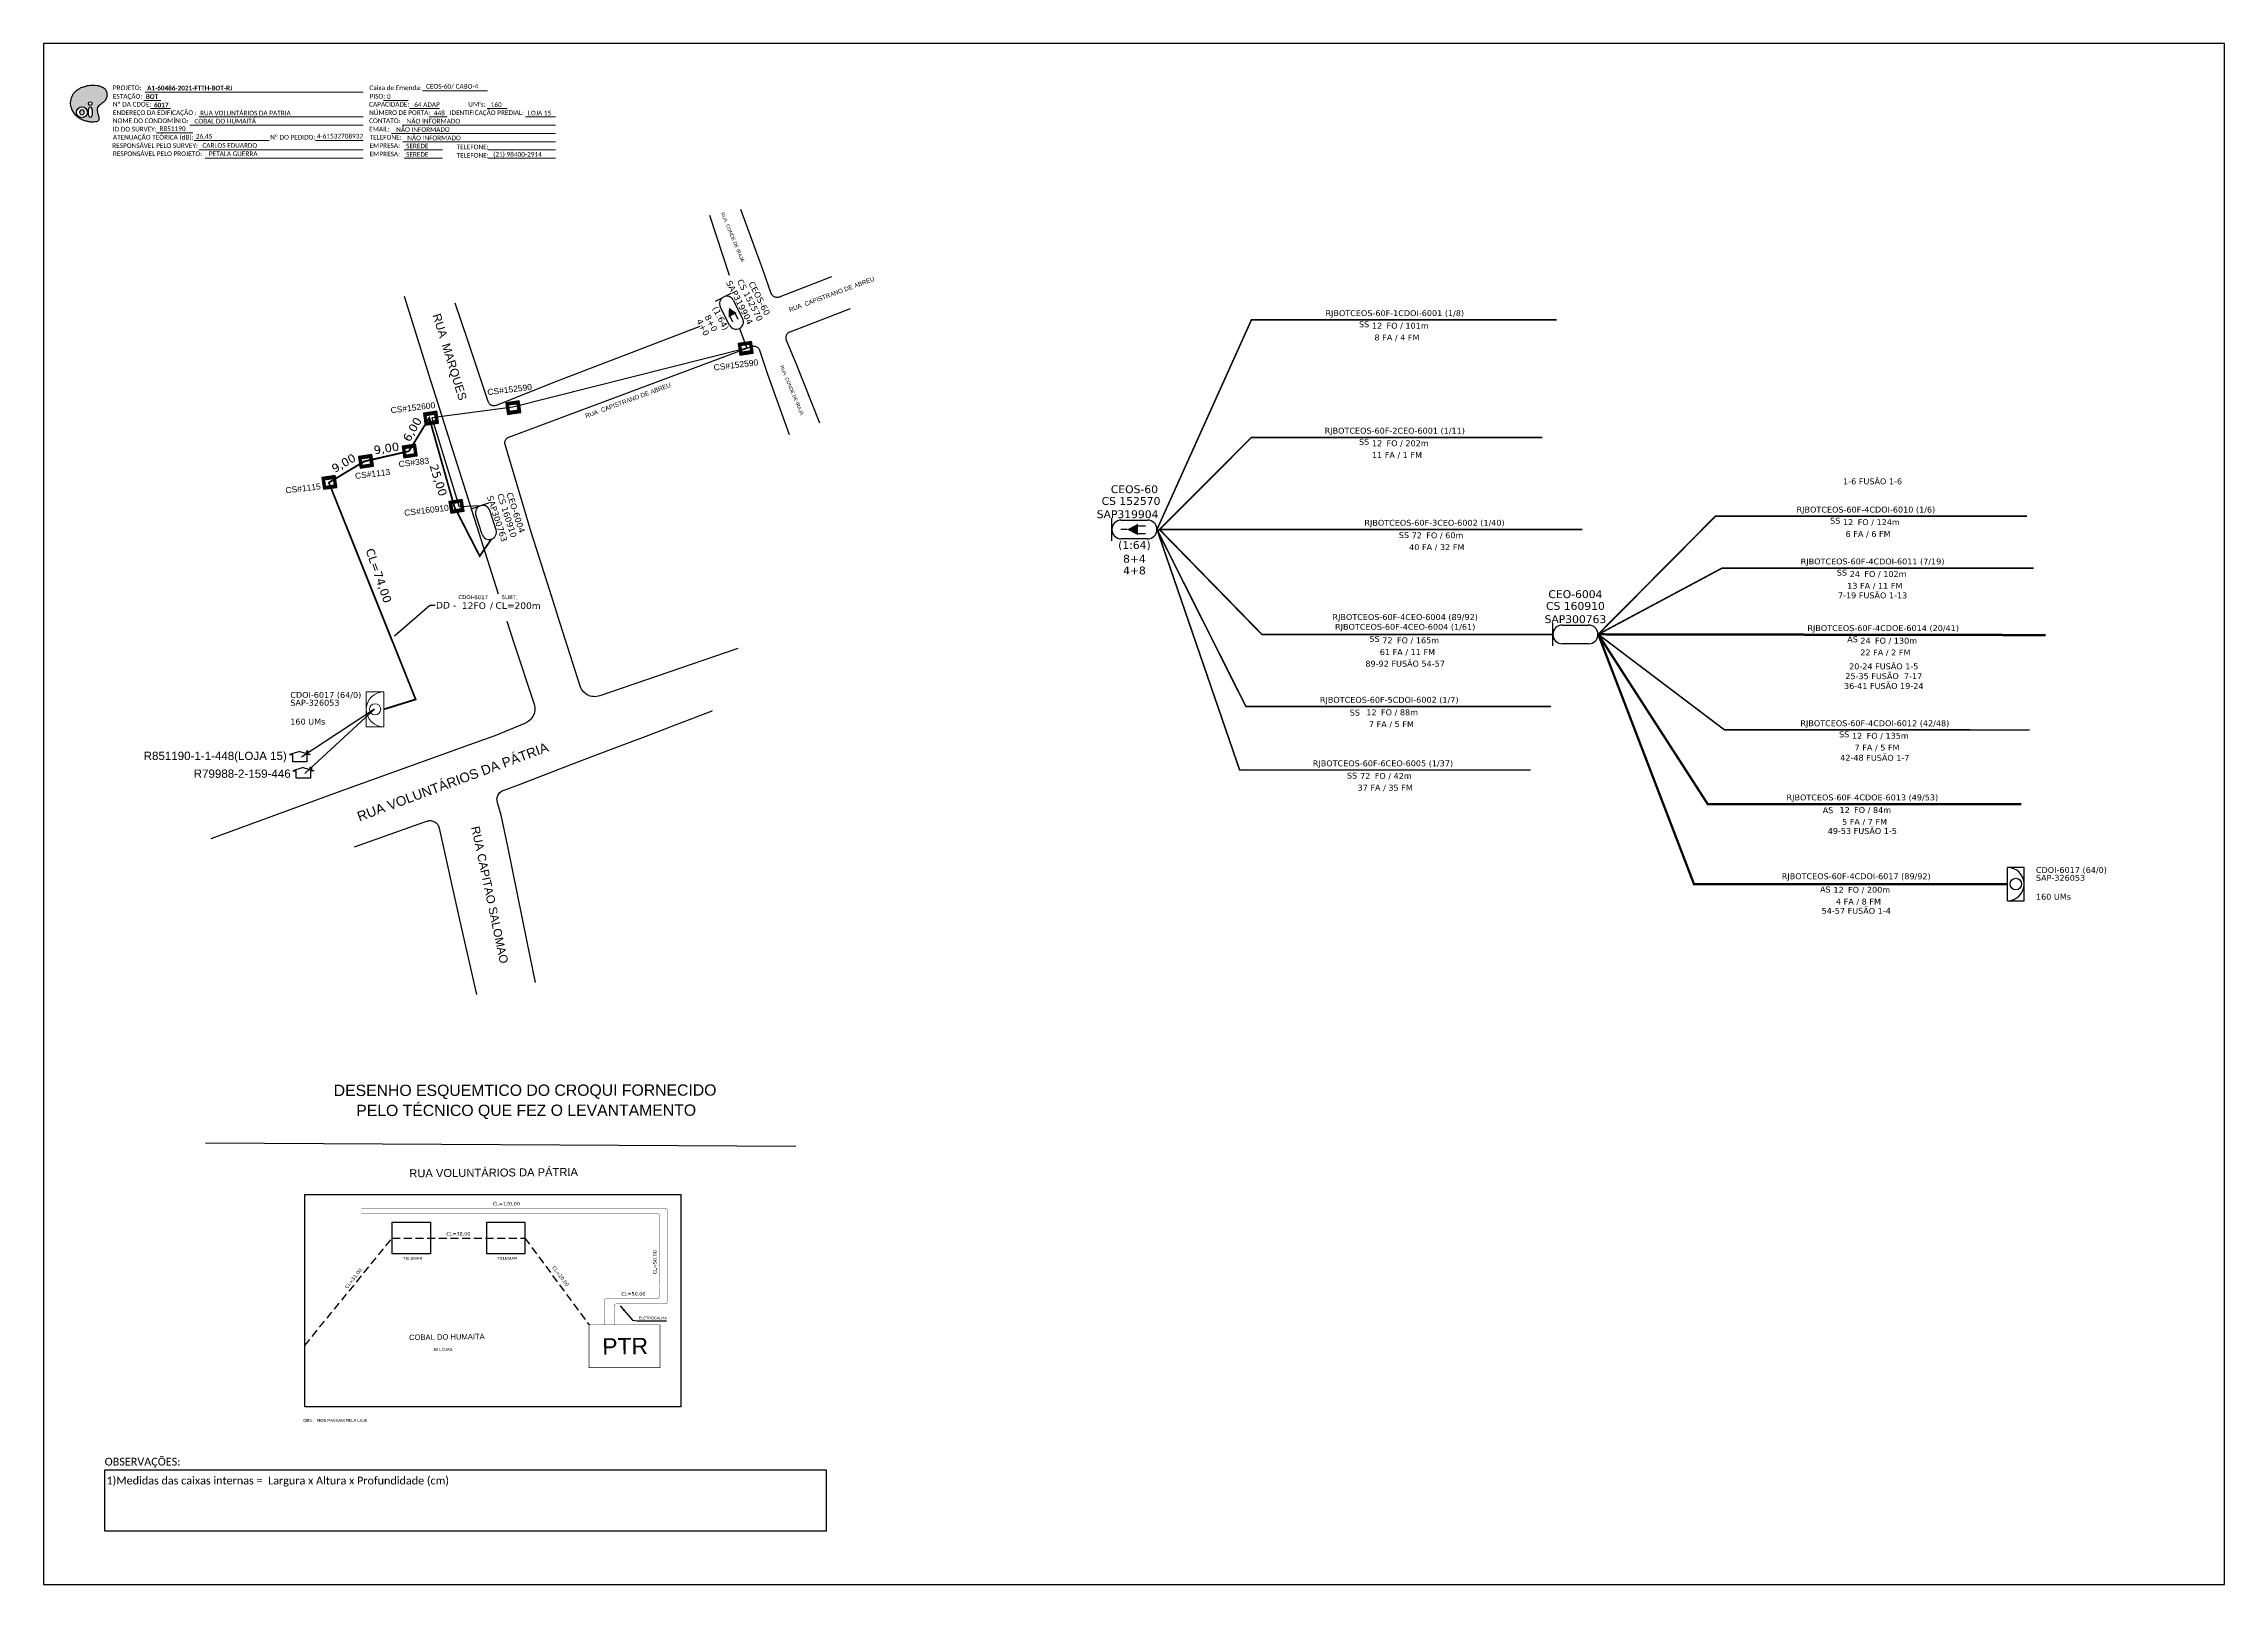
# Paper-space layout 'CDOI-6017' of a CAD drawing. Extents: x -81 to 760, y -93 to 501.
# The model-space entities are those that its viewports show. They can reach past a viewport. Long polylines and large blocks are cut down to what shows.
import ezdxf
from ezdxf.enums import TextEntityAlignment as Align

# ---------------------------------------------------------------- set-up
doc = ezdxf.new("R2010")
doc.units = 0
doc.linetypes.add('DASHED', pattern=[0.75, 0.5, -0.25])
doc.linetypes.add('PHANTOM2', pattern=[1.25, 0.625, -0.125, 0.125, -0.125, 0.125, -0.125])
for name, color, linetype in [('10.1-Caixas Subterrâneas', 5, 'Continuous'), ('CAP a instalar', 1, 'Continuous'), ('CAP a retirar', 3, 'Continuous'), ('CDO_INTERIOR', 1, 'Continuous'), ('celulas gpon', 7, 'Continuous'), ('CEO', 1, 'Continuous'), ('CEOS', 1, 'Continuous'), ('label_cabos', 7, 'Continuous'), ('Legenda', 1, 'Continuous'), ('QUADRA', 7, 'Continuous'), ('surveys', 7, 'Continuous'), ('surveys legendas', 7, 'Continuous')]:
    doc.layers.add(name, color=color, linetype=linetype)
for name, color, linetype, lineweight in [('20.1-CDO_INTERIOR', 1, 'Continuous', 0), ('Segmento Logradouro Texto', 238, 'Continuous', 0), ('Texto_Cabos', 1, 'Continuous', 20)]:
    doc.layers.add(name, color=color, linetype=linetype, lineweight=lineweight)
doc.layers.add('DROP DE CLIENTE', color=140, linetype='Continuous', plot=False)
doc.layers.add('EXTRA', color=50, linetype='Continuous', plot=False)
doc.styles.add('ARIAL', font='arial.ttf')
doc.styles.add('DIGICADE', font='arial.ttf')
doc.styles.add('MtXpl_Calibri', font='calibri.ttf')
doc.styles.add('siredit', font='verdana.ttf')
doc.styles.add('WMF-Calibri0', font='calibri.ttf')
doc.styles.add('WMF-Calibri1', font='calibrib.ttf')
doc.linetypes.add('FENCELINE1', pattern='A,0.25,-0.1,[133,ltypeshp.shx,S=0.1,R=0,X=-0.1,Y=0],-0.1,1', length=1.45)
doc.dimstyles.new('CC', dxfattribs={"dimtxt": 1, "dimasz": 2, "dimexe": 0.18, "dimexo": 0.0625, "dimgap": 0.09, "dimtad": 0, "dimdec": 0, "dimrnd": 1, "dimzin": 0, "dimdsep": 46, "dimtxsty": 'siredit', "dimblk": 'NONE', "dimcen": 0, "dimse1": 1, "dimse2": 1, "dimsd1": 1, "dimsd2": 1, "dimclrt": 7, "dimadec": 0, "dimazin": 0, "dimtfac": 1, "dimtdec": 0, "dimtofl": 0, "dimtmove": 0, "dimatfit": 3, "dimfxl": 0, "dimtolj": 1, "dimtzin": 0, "dimarcsym": 0})
doc.dimstyles.new('ISO-25', dxfattribs={"dimtxt": 2.5, "dimasz": 2.5, "dimexe": 1.25, "dimexo": 0.625, "dimtad": 1, "dimtxsty": 'Standard', "dimcen": 2.5, "dimadec": 0, "dimazin": 0, "dimtfac": 1, "dimtmove": 0, "dimatfit": 3, "dimfxl": 0, "dimarcsym": 0})

# ---------------------------------------------------------------- blocks, each defined once
blk = doc.blocks.new('OI')
h = blk.add_hatch(color=40)
edge = h.paths.add_edge_path()
edge.add_spline(control_points=[(4.35, -0.67), (3.92, -0.99), (3.26, -1.5), (2.81, -2.59), (2.9, -3.5), (3.06, -4.27), (3.31, -4.85), (3.37, -5.39), (3.4, -5.88), (3.2, -6.4), (2.54, -6.61), (1.65, -6.63), (0.55, -6.67), (-0.56, -6.42), (-1.61, -6.14), (-2.77, -5.61), (-3.92, -4.77), (-4.89, -3.7), (-5.34, -2.65), (-5.6, -1.94), (-5.85, -0.96), (-5.71, 0.47), (-5.1, 2.02), (-4.14, 3.02), (-3.3, 3.61), (-2.37, 4.16), (-1.36, 4.44), (-0.56, 4.7), (0.79, 4.85), (2.24, 4.97), (3.79, 4.57), (4.67, 4.21), (5.44, 3.65), (5.76, 2.99), (6.03, 2.21), (6.01, 1.46), (5.72, 0.64), (5.31, 0.08), (4.88, -0.38), (4.51, -0.55), (4.35, -0.67)], knot_values=[0, 0, 0, 0, 1.60434, 2.417191, 3.427595, 4.282808, 4.776746, 5.304182, 5.888771, 6.258406, 6.858137, 7.79129, 8.986195, 10.124242, 11.187857, 12.242908, 13.953784, 15.414161, 16.515391, 17.349188, 17.675853, 19.552021, 21.515531, 22.568638, 23.63245, 24.621084, 25.782718, 26.745347, 27.142653, 29.870543, 31.004649, 31.921532, 32.709589, 33.801391, 34.042471, 35.192333, 35.971461, 36.628871, 37.254359, 37.836911, 37.836911, 37.836911, 37.836911], degree=3, periodic=0)
h.paths.add_polyline_path([(1.13, -0.87, -1), (-0.04, -0.87, -1)], flags=16)
edge = h.paths.add_edge_path(flags=16)
edge.add_ellipse((0.56, -3.59), major_axis=(-0.02, 1.71), ratio=0.361305, start_angle=0, end_angle=360)
h.paths.add_polyline_path([(-0.36, -3.62, -1), (-3.8, -3.62, -1)], flags=16)
edge = h.paths.add_edge_path(flags=0)
edge.add_ellipse((-2.08, -3.62), major_axis=(0, 0.885), ratio=0.758294, start_angle=0, end_angle=360)
at = {"color": 40}
for centre, radius in [((-2.08, -3.62), 1.72), ((0.54, -0.87), 0.587)]:
    blk.add_circle(centre, radius, dxfattribs=at)
blk.add_ellipse((-2.08, -3.62), major_axis=(0, 0.885), ratio=0.758294, start_param=-3.141592653589792, end_param=3.141592653589792, dxfattribs=at)
blk.add_ellipse((0.56, -3.59), major_axis=(-0.02, 1.71), ratio=0.361305, dxfattribs=at)
at = {"color": 40, "start_tangent": (-0.800898, -0.598801), "end_tangent": (-0.800898, -0.598801)}
blk.add_spline([(4.35, -0.67), (3.2, -1.78), (2.9, -2.54), (2.92, -3.55), (3.12, -4.38), (3.28, -4.85), (3.37, -5.37), (3.35, -5.95), (3.2, -6.29), (2.66, -6.55), (1.73, -6.63), (0.54, -6.62), (-0.58, -6.41), (-1.6, -6.11), (-2.56, -5.67), (-3.95, -4.67), (-4.89, -3.56), (-5.37, -2.56), (-5.64, -1.78), (-5.72, -1.46), (-5.63, 0.42), (-4.84, 2.22), (-4.13, 2.99), (-3.27, 3.62), (-2.4, 4.09), (-1.3, 4.47), (-0.37, 4.72), (0.02, 4.77), (2.75, 4.8), (3.85, 4.53), (4.69, 4.16), (5.31, 3.68), (5.85, 2.73), (5.93, 2.5), (5.94, 1.35), (5.67, 0.62), (5.29, 0.08), (4.84, -0.36), (4.35, -0.67)], degree=3, dxfattribs=at)
blk = doc.blocks.new('SURVEY_SURVEY')
for p, q in [((0, 0.0000127), (-0.0000126, 0.000009)), ((-0.0000126, 0.000009), (-0.0000086, 0.000009)), ((-0.0000086, 0), (-0.0000086, 0.000009)), ((0.0000086, 0), (-0.0000086, 0)), ((0, 0.0000127), (0.0000126, 0.000009)), ((0.0000084, 0.0000132), (0.0000098, 0.0000132)), ((0.0000084, 0.0000103), (0.0000084, 0.0000132)), ((0.0000126, 0.000009), (0.0000086, 0.000009)), ((0.0000086, 0.000009), (0.0000086, 0)), ((0.0000098, 0.0000132), (0.0000098, 0.0000099))]:
    blk.add_line(p, q)
blk = doc.blocks.new('_None')
blk = doc.blocks.new('LEGENDA DOS CABOS')
at = {"layer": 'label_cabos', "color": 0, "style": 'siredit'}
for tag, p in [('TIPO_CABO', (2.74, 0.52)), ('ID', (4.24, 1.63)), ('CABO', (6.16, 0.47)), ('/', (9.19, 0.47)), ('METROS', (14.36, 0.47)), ('XX', (14.31, 1.67))]:
    blk.add_attdef(tag, text='', height=1, rotation=359.69, dxfattribs=at).set_placement(p, align=Align.MIDDLE_CENTER)
blk = doc.blocks.new('*X8')
at = {"color": 0, "linetype": 'Continuous'}
for p, q in [((-1.25, 0.34099), (-0.49099, 1.1)), ((-1.25, 0.517767), (-0.667767, 1.1)), ((-1.25, 0.694544), (-0.844544, 1.1)), ((-1.25, 0.87132), (-1.02132, 1.1)), ((-1.25, 1.048097), (-1.198097, 1.1)), ((-1.25, 0.164214), (-0.8035, 0.610714)), ((-1.25, -0.012563), (-0.8035, 0.433937)), ((-1.25, -0.18934), (-0.8035, 0.25716)), ((-1.25, -0.366117), (-0.8035, 0.080383)), ((-0.789214, 0.625), (-0.314214, 1.1)), ((-0.612437, 0.625), (-0.137437, 1.1)), ((-0.43566, 0.625), (0.03934, 1.1)), ((-0.258883, 0.625), (0.216117, 1.1)), ((-0.082107, 0.625), (0.392893, 1.1)), ((0.09467, 0.625), (0.56967, 1.1)), ((0.271447, 0.625), (0.746447, 1.1)), ((0.448223, 0.625), (0.923223, 1.1)), ((0.625, 0.625), (1.1, 1.1)), ((0.801777, 0.625), (1.25, 1.073223)), ((0.8035, 0.449947), (1.25, 0.896447)), ((0.8035, 0.27317), (1.25, 0.71967)), ((0.8035, 0.096393), (1.25, 0.542893)), ((0.8035, -0.080383), (1.25, 0.366117)), ((0.8035, -0.25716), (1.25, 0.18934)), ((0.8035, -0.433937), (1.25, 0.012563)), ((-1.25, -0.542893), (-0.8035, -0.096393)), ((-1.25, -0.71967), (-0.8035, -0.27317)), ((-1.25, -0.896447), (-0.8035, -0.449947)), ((-1.25, -1.073223), (-0.801777, -0.625)), ((-1.1, -1.1), (-0.625, -0.625)), ((-0.923223, -1.1), (-0.448223, -0.625)), ((-0.746447, -1.1), (-0.271447, -0.625)), ((-0.56967, -1.1), (-0.09467, -0.625)), ((-0.392893, -1.1), (0.082107, -0.625)), ((-0.216117, -1.1), (0.258883, -0.625)), ((-0.03934, -1.1), (0.43566, -0.625)), ((0.137437, -1.1), (0.612437, -0.625)), ((0.314214, -1.1), (0.789214, -0.625)), ((0.49099, -1.1), (1.25, -0.34099)), ((0.667767, -1.1), (1.25, -0.517767)), ((0.8035, -0.610714), (1.25, -0.164214)), ((0.844544, -1.1), (1.25, -0.694544)), ((1.02132, -1.1), (1.25, -0.87132)), ((1.198097, -1.1), (1.25, -1.048097))]:
    blk.add_line(p, q, dxfattribs=at)
blk = doc.blocks.new('MANHOLE_MQ')
at = {"color": 0, "linetype": 'Continuous'}
for p, q in [((0.0000062, 0.0000057), (-0.0000063, 0.0000057)), ((-0.0000063, 0.0000057), (-0.0000063, -0.0000053)), ((-0.000004, 0.0000033), (0.000004, 0.0000033)), ((-0.000004, -0.0000029), (-0.000004, 0.0000033)), ((0.000004, 0.0000033), (0.000004, -0.0000029)), ((0.0000062, -0.0000053), (0.0000062, 0.0000057)), ((-0.0000063, -0.0000053), (0.0000062, -0.0000053)), ((0.000004, -0.0000029), (-0.000004, -0.0000029)), ((0.000004, -0.0000029), (0.000004, -0.0000029))]:
    blk.add_line(p, q, dxfattribs=at)
at = {"color": 0, "linetype": 'Continuous', "xscale": 5e-06, "yscale": 5e-06, "zscale": 1e-05}
blk.add_blockref('*X8', (0, 0.0000002), dxfattribs=at)

msp = doc.modelspace()

# ---------------------------------------------------------------- linework, layer by layer
for p, q in [((837.17, 595.26), (-3.83, 595.26)), ((-3.83, 595.26), (-3.83, 1.26)), ((837.17, 1.26), (837.17, 595.26)), ((-3.83, 1.26), (837.17, 1.26))]:
    msp.add_line(p, q)
at = {"color": 7, "lineweight": 0}
for points in [[(34.76, 573.3), (41.31, 573.3)], [(35.28, 576.58), (119.43, 576.58)], [(127.22, 573.34), (136.71, 573.34)], [(142.27, 577.07), (167.4, 577.07)], [(37.42, 570.23), (45.13, 570.23)], [(52.58, 563.88), (119.43, 563.88)], [(55.99, 566.99), (119.43, 566.99)], [(134.39, 563.88), (193.56, 563.88)], [(137.27, 570.23), (148.89, 570.23)], [(144.86, 566.99), (151.8, 566.99)], [(167.22, 570.23), (174.88, 570.23)], [(182.03, 566.99), (193.54, 566.99)], [(39.74, 560.82), (53.69, 560.82)], [(54.28, 557.85), (83.14, 557.85)], [(101.02, 557.85), (119.45, 557.85)], [(130.35, 560.64), (193.56, 560.64)], [(134.64, 557.41), (193.56, 557.41)], [(55.99, 554.29), (119.43, 554.29)], [(58.48, 551.06), (119.43, 551.06)], [(135.24, 554.29), (150.04, 554.29)], [(135.24, 551.06), (150.04, 551.06)], [(167.49, 554.29), (193.56, 554.29)], [(167.52, 551.06), (193.56, 551.06)]]:
    msp.add_lwpolyline(points, dxfattribs=at)
at = {"color": 1, "linetype": 'DASHED', "ltscale": 6, "const_width": 0.127}
for points in [[(236.64, 136.16), (236.64, 145.45, 0.414214), (235.8, 146.3), (118.66, 146.3)], [(233.6, 113), (233.73, 143.39, 0.414214), (232.89, 144.23), (118.66, 144.23)], [(212.41, 101.31), (212.41, 110.6, -0.414214), (213.25, 111.44), (232.76, 111.44, 0.414214), (233.6, 112.28), (233.6, 113.72)]]:
    msp.add_lwpolyline(points, format="xyb", dxfattribs=at)
at = {"color": 3, "linetype": 'DASHED', "ltscale": 6}
msp.add_lwpolyline([(96.94, 93.38), (130.61, 134.78), (181.78, 134.78), (206.5, 101.31)], dxfattribs=at)
at = {"color": 1, "linetype": 'DASHED', "ltscale": 6}
msp.add_lwpolyline([(216.17, 101.31, 0.127, 0.127, 0), (216.17, 108.53, 0.127, 0.127, -0.414214), (217.02, 109.38, 0.127, 0.127, 0), (235.8, 109.38, 0.127, 0.127, 0.414214), (236.64, 110.22, 0.127, 0.127, 0), (236.64, 136.16, 0, 0, 0)], format="xyseb", dxfattribs=at)
at = {"color": 7, "linetype": 'PHANTOM2', "ltscale": 8, "const_width": 0.211}
msp.add_lwpolyline([(206.5, 101.31), (233.88, 101.31), (233.88, 84.84), (206.5, 84.84)], close=True, dxfattribs=at)
at = {"color": 0}
msp.add_lwpolyline([(19.73, 45.46), (297.98, 45.46), (297.98, 21.75), (19.73, 21.75)], close=True, dxfattribs=at)
at = {"layer": '20.1-CDO_INTERIOR', "color": 1, "lineweight": 18}
msp.add_lwpolyline([(120.61, 345.39), (120.6, 331.85), (127.37, 331.85), (127.38, 345.39)], close=True, dxfattribs=at)
msp.add_circle((123.99, 338.62), 2.17, dxfattribs=at)
msp.add_arc((127.38, 338.62), 6.77, 89.97241, 269.97241, dxfattribs=at)
at = {"layer": 'CAP a instalar', "color": 7, "linetype": 'Continuous', "ltscale": 5}
for p, q in [((264.53, 485.49), (267.38, 477.86)), ((267.38, 477.86), (177.15, 455.05)), ((177.15, 455.05), (145.92, 450.98)), ((145.92, 450.98), (156.44, 416.63)), ((164.61, 417.12), (156.44, 416.63)), ((156.44, 416.63), (156.44, 416.63))]:
    msp.add_line(p, q, dxfattribs=at)
at = {"layer": 'CAP a instalar', "linetype": 'FENCELINE1', "ltscale": 7}
for points, const_width in [([(154.54, 416.8), (144.89, 450.96), (137.07, 438.13)], 0.702), ([(137.07, 438.13), (119.84, 434.2), (106.17, 426.04), (139.64, 342.44), (127.38, 338.62)], 0.702), ([(168.85, 404.23), (164.34, 397.68), (154.54, 416.8), (154.54, 416.8)], 0.702), ([(595.72, 367.48), (632.61, 271.26), (753.53, 271.26)], 0.899)]:
    msp.add_lwpolyline(points, dxfattribs=dict(at, const_width=const_width))
at = {"layer": 'CAP a instalar', "color": 7, "linetype": 'FENCELINE1', "ltscale": 7, "const_width": 0.899}
for points in [[(595.64, 367.53), (768.29, 367.24)], [(758.85, 302.06), (637.93, 302.06), (595.72, 367.48)]]:
    msp.add_lwpolyline(points, dxfattribs=at)
at = {"layer": 'CAP a retirar', "color": 7, "linetype": 'Continuous', "const_width": 0.605}
for points in [[(579.68, 488.74), (461.97, 488.8), (425.53, 407.95)], [(426.01, 407.47), (461.97, 443.45), (574.2, 443.45)], [(595.61, 367.47), (640.91, 413.07), (761.1, 413.07)], [(569.64, 315.21), (457.41, 315.21), (425.53, 407.95)], [(577.53, 339.71), (459.82, 339.71), (425.53, 407.95)], [(589.53, 407.95), (426.49, 407.95)], [(426.49, 407.95), (465.98, 367.49), (578.21, 367.49)], [(763.66, 393.01), (643.49, 393.07), (595.61, 367.47)], [(762.07, 330.65), (644.36, 330.71), (595.67, 367.53)]]:
    msp.add_lwpolyline(points, dxfattribs=at)
at = {"layer": 'CDO_INTERIOR'}
for p, q in [((759.96, 277.69), (753.53, 277.69)), ((759.95, 264.84), (759.96, 277.69)), ((753.53, 264.84), (759.95, 264.84))]:
    msp.add_line(p, q, dxfattribs=at)
msp.add_lwpolyline([(753.53, 264.84), (753.53, 277.69)], dxfattribs=at)
msp.add_circle((756.74, 271.26), 2.22, dxfattribs=at)
msp.add_arc((753.53, 271.26), 6.42, 269.97241, 89.97241, dxfattribs=at)
at = {"layer": 'CEO', "color": 5}
for p, q in [((165.29, 406.04), (162.83, 413.57)), ((170.66, 407.79), (168.2, 415.32)), ((581.83, 371.1), (591.98, 371.1)), ((591.98, 363.87), (581.83, 363.87))]:
    msp.add_line(p, q, dxfattribs=at)
for points in [[(161.4, 416.07), (167.88, 418.19)], [(578.21, 363.12), (578.21, 371.85)]]:
    msp.add_lwpolyline(points, dxfattribs=at)
for centre, radius, start, end in [((165.52, 414.44), 2.82, 18.07852, 198.07852), ((167.97, 406.91), 2.82, 198.07852, 18.07852), ((581.83, 367.49), 3.62, 90, 270), ((591.98, 367.49), 3.62, 270, 90)]:
    msp.add_arc(centre, radius, start, end, dxfattribs=at)
at = {"layer": 'CEOS', "color": 7}
for p, q in [((262.13, 496.34), (265.75, 489.29)), ((260.73, 486.71), (257.1, 493.75)), ((411.76, 411.57), (421.91, 411.57)), ((421.91, 404.33), (411.76, 404.33))]:
    msp.add_line(p, q, dxfattribs=at)
for points in [[(255.3, 496), (261.35, 499.11)], [(260.76, 490.13), (261.86, 487.99)], [(262.85, 491.2), (263.95, 489.06)], [(408.14, 403.59), (408.14, 412.31)], [(414.03, 407.95), (411.59, 407.95)], [(418.04, 409.38), (421.12, 409.38)], [(418.04, 406.37), (421.12, 406.37)]]:
    msp.add_lwpolyline(points, dxfattribs=at)
for points in [[(260.43, 493.47, 0, 3.49, 0), (261.92, 490.56, 3.49, 3.49, 0)], [(414.03, 407.95, 0, 4.47, 0), (418.22, 407.95, 4.47, 4.47, 0)]]:
    msp.add_lwpolyline(points, format="xyseb", dxfattribs=at)
for centre, radius, start, end in [((259.62, 495.04), 2.82, 27.23183, 207.23183), ((263.24, 488), 2.82, 207.23183, 27.23183), ((411.76, 407.95), 3.62, 90, 270), ((421.91, 407.95), 3.62, 270, 90)]:
    msp.add_arc(centre, radius, start, end, dxfattribs=at)
at = {"layer": 'DROP DE CLIENTE'}
for points in [[(123.74, 338.66), (95.57, 320.11)], [(123.74, 338.66), (96.89, 313.86)]]:
    msp.add_lwpolyline(points, dxfattribs=at)
at = {"layer": 'DROP DE CLIENTE', "color": 7}
msp.add_lwpolyline([(58.56, 171.53), (286.24, 170.22)], dxfattribs=at)
msp.add_lwpolyline([(241.95, 69.65), (96.94, 69.65), (96.94, 151.54), (241.95, 151.54)], close=True, dxfattribs=at)
at = {"layer": 'DROP DE CLIENTE', "color": 5}
for points in [[(130.61, 140.87), (145.32, 140.87), (145.32, 128.7), (130.61, 128.7)], [(167.08, 140.87), (181.78, 140.87), (181.78, 128.7), (167.08, 128.7)]]:
    msp.add_lwpolyline(points, close=True, dxfattribs=at)
at = {"layer": 'QUADRA', "color": 4}
for p, q in [((252.93, 529.07), (260.49, 506.03)), ((159.58, 481.14), (154.89, 495.22)), ((167.61, 457.23), (159.58, 481.14)), ((249.26, 486.18), (195.21, 465.45)), ((193.6, 464.82), (170.71, 455.78)), ((195.19, 465.45), (193.6, 464.82)), ((195.21, 465.45), (195.19, 465.45)), ((167.7, 457), (167.61, 457.23)), ((167.81, 456.78), (167.7, 457)), ((167.95, 456.57), (167.81, 456.78)), ((168.1, 456.38), (167.95, 456.57)), ((168.28, 456.21), (168.1, 456.38)), ((168.48, 456.05), (168.28, 456.21)), ((168.68, 455.92), (168.48, 456.05)), ((168.91, 455.82), (168.68, 455.92)), ((169.14, 455.73), (168.91, 455.82)), ((169.38, 455.66), (169.14, 455.73)), ((169.63, 455.63), (169.38, 455.66)), ((169.86, 455.62), (169.63, 455.63)), ((170.11, 455.64), (169.86, 455.62)), ((170.36, 455.68), (170.11, 455.64)), ((170.59, 455.75), (170.36, 455.68)), ((170.71, 455.78), (170.59, 455.75))]:
    msp.add_line(p, q, dxfattribs=at)
for points in [[(300.01, 505.35), (279.87, 497.56), (279.64, 497.49), (279.4, 497.44), (279.15, 497.41), (278.91, 497.41), (278.66, 497.43), (278.42, 497.49), (278.19, 497.55), (277.96, 497.66), (277.75, 497.79), (277.54, 497.93), (277.37, 498.09), (277.2, 498.28), (277.05, 498.47), (276.92, 498.69), (276.82, 498.92), (276.8, 498.98), (273.58, 508.13), (265.02, 531.33)], [(135.17, 497.88), (144.68, 467.5), (171.49, 383.17)], [(307.24, 492.96), (283.9, 484.08), (283.67, 483.97), (283.47, 483.85), (283.26, 483.71), (283.08, 483.54), (282.91, 483.36), (282.77, 483.16), (282.64, 482.95), (282.54, 482.73), (282.47, 482.49), (282.41, 482.25), (282.39, 482.01), (282.39, 481.76), (282.41, 481.51), (282.46, 481.27), (282.54, 481.03), (282.56, 480.97), (286.29, 472.01), (295.44, 449.04)], [(191.25, 384.86), (184.2, 406.95), (174.15, 440.68), (174.09, 440.91), (174.06, 441.16), (174.05, 441.41), (174.08, 441.66), (174.11, 441.89), (174.18, 442.13), (174.28, 442.36), (174.39, 442.58), (174.54, 442.79), (174.7, 442.97), (174.88, 443.14), (175.07, 443.3), (175.28, 443.43), (175.5, 443.53), (175.59, 443.56), (269.2, 478.53), (269.43, 478.6), (269.67, 478.65), (269.92, 478.67), (270.17, 478.67), (270.41, 478.65), (270.65, 478.59), (270.89, 478.52), (271.11, 478.41), (271.32, 478.28), (271.52, 478.14), (271.7, 477.98), (271.86, 477.79), (272.01, 477.59), (272.14, 477.38), (272.23, 477.14), (272.25, 477.08), (275.37, 467.89), (283.66, 444.59)], [(195.43, 371.72), (191.25, 384.86)], [(174.83, 372.65), (176.38, 367.79), (177.28, 365.03), (185.3, 340.62), (185.45, 340.02), (185.56, 339.41), (185.59, 338.79), (185.56, 338.18), (185.46, 337.57), (185.31, 336.98), (185.08, 336.4), (184.8, 335.84), (184.47, 335.32), (184.08, 334.84), (183.65, 334.4), (183.17, 334.01), (182.65, 333.67), (182.1, 333.39), (181.96, 333.33), (170.2, 328.43), (163.61, 326.04)], [(263.94, 362.01), (210.61, 343.8), (210.01, 343.63), (209.41, 343.52), (208.79, 343.48), (208.17, 343.5), (207.56, 343.6), (206.96, 343.75), (206.38, 343.96), (205.83, 344.23), (205.3, 344.56), (204.82, 344.94), (204.38, 345.37), (203.98, 345.85), (203.64, 346.36), (203.35, 346.9), (203.12, 347.48), (203.08, 347.6), (195.43, 371.72)], [(185.83, 233.31), (182.68, 248.93), (175.22, 285.67), (172.57, 297.77), (171.33, 302.14), (171.1, 303.28), (171, 304.1), (171.27, 305.39), (172.06, 306.5), (172.79, 307.12), (180.33, 309.95), (191.21, 314.13), (200.86, 317.8), (214.79, 323.11), (228.5, 328.29), (239.83, 332.63), (253.3, 337.77), (254.17, 338.1)], [(163.61, 326.04), (109.42, 306.61)], [(109.42, 306.61), (60.62, 288.69)], [(116.03, 285.54), (143.18, 295.22), (144.03, 295.52), (144.39, 295.62), (144.75, 295.68), (145.12, 295.71), (145.5, 295.69), (145.86, 295.65), (146.22, 295.55), (146.57, 295.43), (146.9, 295.27), (147.22, 295.07), (147.5, 294.84), (147.77, 294.59), (148.01, 294.3), (148.22, 294), (148.4, 293.66), (148.53, 293.32), (148.64, 292.97), (148.64, 292.96), (148.68, 292.77), (156.6, 257.52), (163.09, 228.62)]]:
    msp.add_lwpolyline(points, dxfattribs=at)

# ---------------------------------------------------------------- block references
at = {"color": 7, "xscale": 1.213923925163967, "yscale": 1.213923925163967, "zscale": 1.213923925163967, "rotation": 0.1532896023949059}
msp.add_blockref('OI', (13.47, 573.2), dxfattribs=at)
at = {"layer": '10.1-Caixas Subterrâneas', "color": 30, "xscale": 415851.8675817341, "yscale": 415851.8675817341, "zscale": 415851.8675817341, "rotation": 188.4203715481282}
for p in [(266.9, 477.91), (177.24, 455), (145.49, 450.95), (137.32, 438.25), (120.42, 434.28), (106.36, 426.15), (155.36, 416.99)]:
    msp.add_blockref('MANHOLE_MQ', p, dxfattribs=at)
at = {"layer": 'label_cabos', "color": 0}
ref = msp.add_blockref('LEGENDA DOS CABOS', (147.16, 378.75), dxfattribs=dict(at, xscale=3.187282480928618, yscale=3.187282480928618, zscale=3.187282480928618))
ref.add_attrib('ID', 'CDOI-6017', dxfattribs={"layer": 'EXTRA', "height": 1.53, "rotation": 359.69001, "style": 'siredit'}).set_placement((161.83, 381.85), align=Align.MIDDLE_CENTER)
ref.add_attrib('CABO', '12FO', dxfattribs={"layer": 'Legenda', "color": 7, "height": 2.55, "rotation": 359.69001, "style": 'siredit'}).set_placement((162.1, 378.58), align=Align.MIDDLE_CENTER)
ref.add_attrib('METROS', 'CL=200m', dxfattribs={"layer": 'Legenda', "color": 7, "height": 2.55, "rotation": 359.69001, "style": 'siredit'}).set_placement((179.14, 378.58), align=Align.MIDDLE_CENTER)
ref.add_attrib('XX', 'SUBT.', dxfattribs={"layer": 'EXTRA', "height": 1.53, "rotation": 359.69001, "style": 'siredit'}).set_placement((175.94, 381.85), align=Align.MIDDLE_CENTER)
ref.add_attrib('/', '/', dxfattribs={"layer": 'Legenda', "color": 7, "height": 2.55, "rotation": 359.69001, "style": 'siredit'}).set_placement((168.86, 378.58), align=Align.MIDDLE_CENTER)
ref.add_attrib('TIPO_CABO', 'DD -', dxfattribs={"layer": 'Legenda', "color": 7, "height": 2.55, "rotation": 359.69001, "style": 'siredit'}).set_placement((151.35, 378.73), align=Align.MIDDLE_CENTER)
at = {"layer": 'surveys', "color": 255, "xscale": 318728.2480928619, "yscale": 318728.2480928619, "zscale": 318728.2480928619}
for p in [(94.98, 318.34), (96.3, 312.09)]:
    msp.add_blockref('SURVEY_SURVEY', p, dxfattribs=at)

# ---------------------------------------------------------------- texts
at = {"color": 7, "lineweight": 0, "style": 'WMF-Calibri0'}
for s, height, p in [('PROJETO:', 1.793, (22.88, 577.33)), ('ESTAÇÃO:', 1.793, (22.88, 574.05)), ('Nº DA CDOE:', 1.7927, (22.88, 570.98)), ('CAPACIDADE:', 1.7927, (121.7, 570.98)), ('Caixa de Emenda:', 1.7927, (121.81, 577.33)), ('PISO:', 1.793, (121.88, 574.09)), ("UM's:", 1.793, (159.95, 570.98)), ('ENDEREÇO DA EDIFICAÇÃO :', 1.7927, (22.88, 567.74)), ('NOME DO CONDOMÍNIO:', 1.7927, (22.88, 564.63)), ('CONTATO:', 1.793, (121.7, 564.63)), ('NÚMERO DE PORTA:', 1.7927, (121.7, 567.74)), ('IDENTIFICAÇÃO PREDIAL:', 1.7927, (152.78, 567.74)), ('RESPONSÁVEL PELO SURVEY:', 1.7927, (22.63, 555.04)), ('ATENUAÇÃO TEÓRICA (dB):', 1.7927, (22.88, 558.28)), ('ID DO SURVEY:', 1.7927, (22.88, 561.39)), ('Nº DO PEDIDO:', 1.7927, (83.56, 558.28)), ('EMAIL:', 1.793, (121.7, 561.39)), ('TELEFONE:', 1.793, (121.88, 558.28)), ('EMPRESA:', 1.793, (121.88, 555.04)), ('TELEFONE:', 1.793, (155.47, 554.54)), ('RESPONSÁVEL PELO PROJETO:', 1.7927, (22.88, 551.93)), ('EMPRESA:', 1.793, (121.88, 551.8)), ('TELEFONE:', 1.793, (155.47, 551.3))]:
    msp.add_text(s, height=height, dxfattribs=at).set_placement(p)
at = {"color": 7}
for s, height, style, p in [('BOT', 1.793, 'WMF-Calibri1', (35.56, 573.95)), ('A1-60486-2021-FTTH-BOT-RJ', 1.7927, 'WMF-Calibri1', (36.07, 577.23)), ('0', 1.79, 'WMF-Calibri0', (128.58, 573.94)), (' 64 ADAP', 1.793, 'WMF-Calibri0', (138.45, 570.85)), ('CEOS-60/ CABO-4', 1.7927, 'WMF-Calibri0', (143.66, 577.91)), ('160', 1.793, 'WMF-Calibri0', (168.57, 570.83)), ('R851190', 1.793, 'WMF-Calibri0', (40.9, 561.56)), ('COBAL DO HUMAITÁ', 1.7927, 'WMF-Calibri0', (54.36, 564.48)), ('RUA VOLUNTÁRIOS DA PATRIA', 1.7927, 'WMF-Calibri0', (56.5, 567.58)), ('NÃO INFORMADO', 1.7927, 'WMF-Calibri0', (136.17, 564.48)), ('448', 1.793, 'WMF-Calibri0', (146.64, 567.59)), ('LOJA 15', 1.793, 'WMF-Calibri0', (182.92, 567.59)), ('26,45', 1.793, 'WMF-Calibri0', (54.87, 558.62)), ('CARLOS EDUARDO', 1.7927, 'WMF-Calibri0', (57.39, 555.13)), ('4-61532708932', 1.7927, 'WMF-Calibri0', (101.52, 558.69)), ('NÃO INFORMADO', 1.7927, 'WMF-Calibri0', (132.13, 561.24)), ('SEREDE', 1.793, 'WMF-Calibri0', (135.95, 554.89)), ('NÃO INFORMADO', 1.7927, 'WMF-Calibri0', (136.41, 558.01)), ('PETALA GUERRA', 1.7927, 'WMF-Calibri0', (59.88, 551.9)), ('SEREDE', 1.793, 'WMF-Calibri0', (135.95, 551.66)), ('(21) 98400-2914', 1.7927, 'WMF-Calibri0', (169.53, 551.66))]:
    msp.add_text(s, height=height, dxfattribs=dict(at, style=style)).set_placement(p)
at = {"color": 7, "style": 'WMF-Calibri1'}
msp.add_text('6017', height=1.793, dxfattribs=at).set_placement((41.51, 570.69), align=Align.CENTER)
for s, style, p in [('OBSERVAÇÕES:', 'WMF-Calibri0', (19.71, 47.08)), ('1)Medidas das caixas internas =  Largura x Altura x Profundidade (cm)', 'MtXpl_Calibri', (20.4, 39.78))]:
    msp.add_text(s, height=3, dxfattribs=dict(style=style)).set_placement(p)
at = {"color": 1, "insert": (225.68, 103.42), "char_height": 1.0553, "attachment_point": 7, "style": 'ARIAL'}
msp.add_mtext('ELETROCALHA\\P', dxfattribs=at)
at = {"layer": '10.1-Caixas Subterrâneas', "color": 30, "style": 'ARIAL'}
for s, p in [('CS#152590', (254.7, 469.21)), ('CS#152590', (167.43, 459.72)), ('CS#152600', (130.14, 452.71)), ('CS#1113', (116.4, 427.4)), ('CS#383', (133.22, 431.94)), ('CS#1115', (89.61, 421.84)), ('CS#160910', (135.37, 413.16))]:
    msp.add_text(s, height=2.343, rotation=6.86047, dxfattribs=at).set_placement(p)
at = {"layer": 'CDO_INTERIOR', "linetype": 'Continuous', "style": 'siredit'}
for s, height, p in [('CDOI-6017 (64/0)', 2.2673, (91.3, 344.18)), ('SAP-326053', 2.267, (91.3, 341.16)), ('160 UMs', 2.267, (91.3, 333.87)), ('CDOI-6017 (64/0)', 2.2673, (764.49, 276.68)), ('SAP-326053', 2.267, (764.49, 273.66)), ('160 UMs', 2.267, (764.49, 266.37))]:
    msp.add_text(s, height=height, rotation=359.97241, dxfattribs=at).set_placement(p, align=Align.MIDDLE_LEFT)
at = {"layer": 'celulas gpon', "color": 3, "style": 'siredit'}
for s, height, rotation, p in [('6,00', 3.226, 60.2927, (137.29, 441.45)), ('9,00', 3.226, 8.98668, (123.75, 436.9)), ('9,00', 3.226, 29.97408, (108.41, 429.71)), ('25,00', 3.226, 287.80259, (144.94, 432.53)), ('CL=74,00', 3.226, 289.07402, (120.31, 400)), ('CL=120,00', 1.362, 359.76209, (169.39, 147.38)), ('CL=38,00', 1.362, 359.76209, (151.5, 135.71)), ('CL=50,00', 1.362, 89.76209, (232.53, 120.83)), ('CL=31,00', 1.362, 52.16851, (113.34, 115.14)), ('CL=20,00', 1.362, 307.59401, (192.16, 123.36)), ('CL=50,00', 1.362, 359.76209, (219, 112.58))]:
    msp.add_text(s, height=height, rotation=rotation, dxfattribs=at).set_placement(p)
at = {"layer": 'CEO', "color": 5, "linetype": 'Continuous', "style": 'siredit'}
for s, p in [('SAP300763', (171.11, 412.11)), ('CS 160910', (174.9, 413.34)), ('CEO-6004', (178.26, 414.44))]:
    msp.add_text(s, height=2.36, rotation=288.07852, dxfattribs=at).set_placement(p, align=Align.MIDDLE_CENTER)
at = {"layer": 'CEO', "color": 7, "linetype": 'Continuous', "style": 'siredit'}
for s, p in [('CS 152570  ', (416.83, 418.94)), ('CEOS-60', (416.83, 423.47)), ('(1:64)', (416.83, 401.94)), ('8+4', (416.83, 396.67)), ('4+8', (416.83, 392.14))]:
    msp.add_text(s, height=3.023, dxfattribs=at).set_placement(p, align=Align.MIDDLE_CENTER)
at = {"layer": 'CEO', "color": 5, "linetype": 'Continuous', "style": 'siredit'}
for s, p in [('CS 160910', (586.9, 378.47)), ('CEO-6004', (586.9, 383.01)), ('SAP300763', (586.9, 373.37))]:
    msp.add_text(s, height=3.023, dxfattribs=at).set_placement(p, align=Align.MIDDLE_CENTER)
at = {"layer": 'CEOS', "color": 7, "linetype": 'Continuous', "style": 'siredit'}
for s, height, p in [('SAP319904    ', 2.3601, (265.51, 493.62)), ('CS 152570  ', 2.3601, (269.05, 495.45)), ('CEOS-60', 2.36, (272.2, 497.07)), ('4+0', 2.36, (250.45, 485.87)), ('8+0', 2.36, (253.6, 487.49)), ('(1:64)', 2.36, (257.26, 489.38))]:
    msp.add_text(s, height=height, rotation=297.23183, dxfattribs=at).set_placement(p, align=Align.MIDDLE_CENTER)
msp.add_text('SAP319904    ', height=3.023, dxfattribs=at).set_placement((416.83, 413.83), align=Align.MIDDLE_CENTER)
at = {"layer": 'Segmento Logradouro Texto', "color": 5, "linetype": 'Continuous', "style": 'DIGICADE'}
for s, height, rotation, p in [('RUA  CONDE DE IRAJÁ', 1.336, 292.69351, (257.28, 529.92)), ('RUA  CAPISTRANO DE ABREU', 1.7212, 20.3144, (283.96, 491.76)), ('RUA  MARQUES', 3.219, 287.2228, (146.11, 490.59)), ('RUA  CONDE DE IRAJÁ', 1.336, 292.69351, (280.12, 470.89)), ('RUA  CAPISTRANO DE ABREU', 1.7212, 20.3144, (205.42, 450.82)), ('RUA VOLUNTÁRIOS DA PÁTRIA', 3.7028, 20.3144, (117.95, 295.37)), ('RUA CAPITAO SALOMAO', 3.219, 281.96263, (161.06, 293.16)), ('RUA VOLUNTÁRIOS DA PÁTRIA', 3.0815, 0.47686, (137.19, 158.19))]:
    msp.add_text(s, height=height, rotation=rotation, dxfattribs=at).set_placement(p)
at = {"layer": 'Segmento Logradouro Texto', "color": 7, "linetype": 'Continuous', "style": 'DIGICADE'}
for s, p in [('DESENHO ESQUEMTICO DO CROQUI FORNECIDO  ', (108.04, 189.52)), ('PELO TÉCNICO QUE FEZ O LEVANTAMENTO', (116.73, 181.79))]:
    msp.add_text(s, height=4.3521, rotation=0.05905, dxfattribs=at).set_placement(p)
at = {"layer": 'surveys legendas', "color": 0, "style": 'ARIAL'}
for s, height, p in [('R851190-1-1-448(LOJA 15)', 3.1873, (34.76, 319.09)), ('R79988-2-159-446', 3.1873, (54.06, 312.22)), ('TELEMAR', 1.14, (134.76, 126.38)), ('TELEMAR', 1.14, (171.22, 126.38)), ('80 LOJAS', 1.14, (146.56, 91.28)), ('OBS.:  FIOS PASSAM PELA LAJE', 1.1402, (96.3, 63.87))]:
    msp.add_text(s, height=height, dxfattribs=at).set_placement(p)
for s, height, p in [('COBAL DO HUMAITA', 2.0991, (137.11, 95.44)), ('PTR', 6.315, (211.65, 89.81))]:
    msp.add_text(s, height=height, rotation=0.7039, dxfattribs=at).set_placement(p)
at = {"layer": 'Texto_Cabos', "color": 7, "linetype": 'Continuous', "style": 'siredit'}
for s, height, p in [('SS', 2.267, (505.41, 487.06)), ('8 FA / 4 FM', 2.2673, (518.08, 481.97)), ('SS', 2.267, (505.41, 441.74)), ('11 FA / 1 FM', 2.2673, (518.08, 436.65)), ('SS', 2.267, (687.09, 411.33)), ('SS', 2.267, (520.77, 405.78)), ('6 FA / 6 FM', 2.2673, (699.77, 406.24)), ('40 FA / 32 FM', 2.2673, (533.41, 401.15)), ('SS', 2.267, (689.67, 391.33)), ('13 FA / 11 FM', 2.2673, (702.35, 386.24)), ('SS', 2.267, (509.42, 365.77)), ('61 FA / 11 FM', 2.2673, (522.1, 360.68)), ('AS', 2.267, (693.76, 365.62)), ('22 FA / 2 FM', 2.2673, (706.43, 360.53)), ('SS', 2.267, (501.84, 337.37)), ('7 FA / 5 FM', 2.2673, (515.94, 332.91)), ('SS', 2.267, (690.54, 328.97)), ('7 FA / 5 FM', 2.2673, (703.22, 323.88)), ('SS', 2.267, (500.76, 313.07)), ('37 FA / 35 FM', 2.2673, (513.53, 308.4)), ('AS', 2.267, (684.29, 299.72)), ('5 FA / 7 FM', 2.2673, (698.39, 295.26))]:
    msp.add_text(s, height=height, dxfattribs=at).set_placement(p, align=Align.MIDDLE_CENTER)
for s, p in [('12', (512.39, 486.5)), ('12', (512.39, 441.19)), ('72', (527.72, 405.68)), ('12', (694.07, 410.78)), ('24', (696.65, 390.78)), ('72', (516.4, 365.22)), ('24', (700.74, 365.06)), ('12', (510.25, 337.45)), ('12', (697.52, 328.41)), ('72', (507.83, 312.94)), ('12', (692.7, 299.79))]:
    msp.add_text(s, height=2.267, dxfattribs=at).set_placement(p, align=Align.MIDDLE_RIGHT)
at = {"layer": 'Texto_Cabos', "color": 7, "style": 'siredit'}
for p in [(520.34, 486.5), (520.34, 441.19), (535.66, 405.68), (702.02, 410.78), (704.6, 390.78), (524.35, 365.22), (708.69, 365.06), (518.19, 337.45), (705.47, 328.41), (515.78, 312.94), (700.64, 299.79)]:
    msp.add_text('FO /', height=2.267, dxfattribs=at).set_placement(p, align=Align.MIDDLE_RIGHT)
at = {"layer": 'Texto_Cabos', "color": 7, "linetype": 'Continuous', "style": 'siredit'}
for s, p in [('101m', (521.34, 486.5)), ('202m', (521.34, 441.19)), ('124m', (703.03, 410.78)), ('102m', (705.61, 390.78)), ('165m', (525.36, 365.22)), ('130m', (709.69, 365.06)), ('88m', (519.2, 337.45)), ('135m', (706.48, 328.41)), ('42m', (516.79, 312.94)), ('84m', (701.65, 299.79))]:
    msp.add_text(s, height=2.267, dxfattribs=at).set_placement(p, align=Align.MIDDLE_LEFT)
at = {"layer": 'Texto_Cabos', "color": 7, "style": 'siredit'}
msp.add_text('60m', height=2.267, dxfattribs=at).set_placement((536.67, 405.68), align=Align.MIDDLE_LEFT)
at = {"layer": 'Texto_Cabos', "linetype": 'Continuous', "style": 'siredit'}
for s, height, p in [('AS', 2.267, (683.28, 269.15)), ('4 FA / 8 FM', 2.2673, (696.05, 264.49))]:
    msp.add_text(s, height=height, dxfattribs=at).set_placement(p, align=Align.MIDDLE_CENTER)
msp.add_text('12', height=2.267, dxfattribs=at).set_placement((690.35, 269.03), align=Align.MIDDLE_RIGHT)
at = {"layer": 'Texto_Cabos', "style": 'siredit'}
msp.add_text('FO /', height=2.267, dxfattribs=at).set_placement((698.3, 269.03), align=Align.MIDDLE_RIGHT)
at = {"layer": 'Texto_Cabos', "linetype": 'Continuous', "style": 'siredit'}
msp.add_text('200m', height=2.267, dxfattribs=at).set_placement((699.31, 269.03), align=Align.MIDDLE_LEFT)
at = {"layer": 'Texto_Cabos', "color": 7, "char_height": 2.2673, "attachment_point": 5, "style": 'siredit'}
for s, insert in [('RJBOTCEOS-60F-1CDOI-6001 (1/8)', (517.23, 491.04)), ('RJBOTCEOS-60F-2CEO-6001 (1/11)', (517.23, 445.72)), ('1-6 FUSÃO 1-6', (701.49, 426.46)), ('RJBOTCEOS-60F-4CDOI-6010 (1/6)', (698.91, 415.31)), ('RJBOTCEOS-60F-3CEO-6002 (1/40)', (532.56, 410.22)), ('RJBOTCEOS-60F-4CDOI-6011 (7/19)', (701.49, 395.31)), ('7-19 FUSÃO 1-13', (701.49, 382.52)), ('RJBOTCEOS-60F-4CEO-6004 (89/92)\\PRJBOTCEOS-60F-4CEO-6004 (1/61)', (521.24, 371.99)), ('RJBOTCEOS-60F-4CDOE-6014 (20/41)', (705.58, 369.6)), ('89-92 FUSÃO 54-57', (521.24, 356.19)), ('20-24 FUSÃO 1-5\\P25-35 FUSÃO  7-17\\P36-41 FUSÃO 19-24', (705.8, 351.37)), ('RJBOTCEOS-60F-5CDOI-6002 (1/7)', (515.09, 341.98)), ('RJBOTCEOS-60F-4CDOI-6012 (42/48)', (702.36, 332.94)), ('42-48 FUSÃO 1-7', (702.36, 319.91)), ('RJBOTCEOS-60F-6CEO-6005 (1/37)', (512.67, 317.47)), ('RJBOTCEOS-60F-4CDOE-6013 (49/53)', (697.54, 304.33)), ('49-53 FUSÃO 1-5', (697.54, 291.68))]:
    msp.add_mtext(s, dxfattribs=dict(at, insert=insert))
at = {"layer": 'Texto_Cabos', "char_height": 2.2673, "attachment_point": 5, "style": 'siredit'}
for s, insert in [('RJBOTCEOS-60F-4CDOI-6017 (89/92)', (695.19, 273.94)), ('54-57 FUSÃO 1-4', (695.19, 260.91))]:
    msp.add_mtext(s, dxfattribs=dict(at, insert=insert))

# ---------------------------------------------------------------- leaders
at = {"color": 1, "annotation_type": 0, "has_hookline": 1, "hookline_direction": 0, "text_width": 10.7}
msp.add_leader([(218.49, 108.68), (223.25, 103.16), (225.06, 102.8)], dimstyle='ISO-25', dxfattribs=at)
at = {"layer": 'label_cabos'}
msp.add_leader([(131.49, 367.01), (145.16, 378.75), (147.16, 378.75)], dimstyle='CC', override={"dimgap": 0.09, "dimtad": 0}, dxfattribs=at)

psp = doc.layouts.new('CDOI-6017')

# ---------------------------------------------------------------- linework, layer by layer
psp.add_lwpolyline([(-81.24, -92.84), (759.76, -92.84), (759.76, 501.16), (-81.24, 501.16)], close=True)

# ---------------------------------------------------------------- viewports
at = {"layer": '0'}
psp.add_viewport(center=(339.26, 204.16), size=(841, 594), view_center_point=(416.67, 298.26), view_height=594, dxfattribs=at)

doc.saveas('drawing.dxf')
